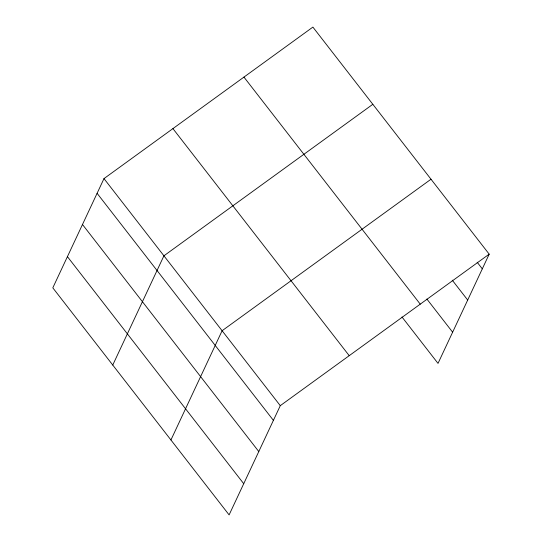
<?xml version="1.0" encoding="UTF-8"?>
<svg xmlns="http://www.w3.org/2000/svg" width="542" height="542" viewBox="0 0 542 542"><rect width="100%" height="100%" fill="white"/><g stroke="black" fill="none" stroke-linecap="round" stroke-linejoin="round"><path stroke-width="0.81" d="M103.983 178.609L52.811 287.843L229.11 514.9L280.282 405.667L489.189 254.157L312.89 27.1L103.983 178.609L280.282 405.667M112.756 365.044L163.921 255.81L372.828 104.301M170.933 439.969L222.105 330.735L431.012 179.226M489.189 254.157L438.017 363.391L401.981 316.975M477.156 262.226L482.305 268.852M452.245 280.16L467.692 300.051M426.886 299.042L452.631 332.192M243.947 77.099L420.246 304.157M172.918 128.61L349.217 355.667M97.093 193.311L273.398 420.362M82.486 224.503L258.785 451.561M67.425 256.644L243.724 483.701"/></g></svg>
